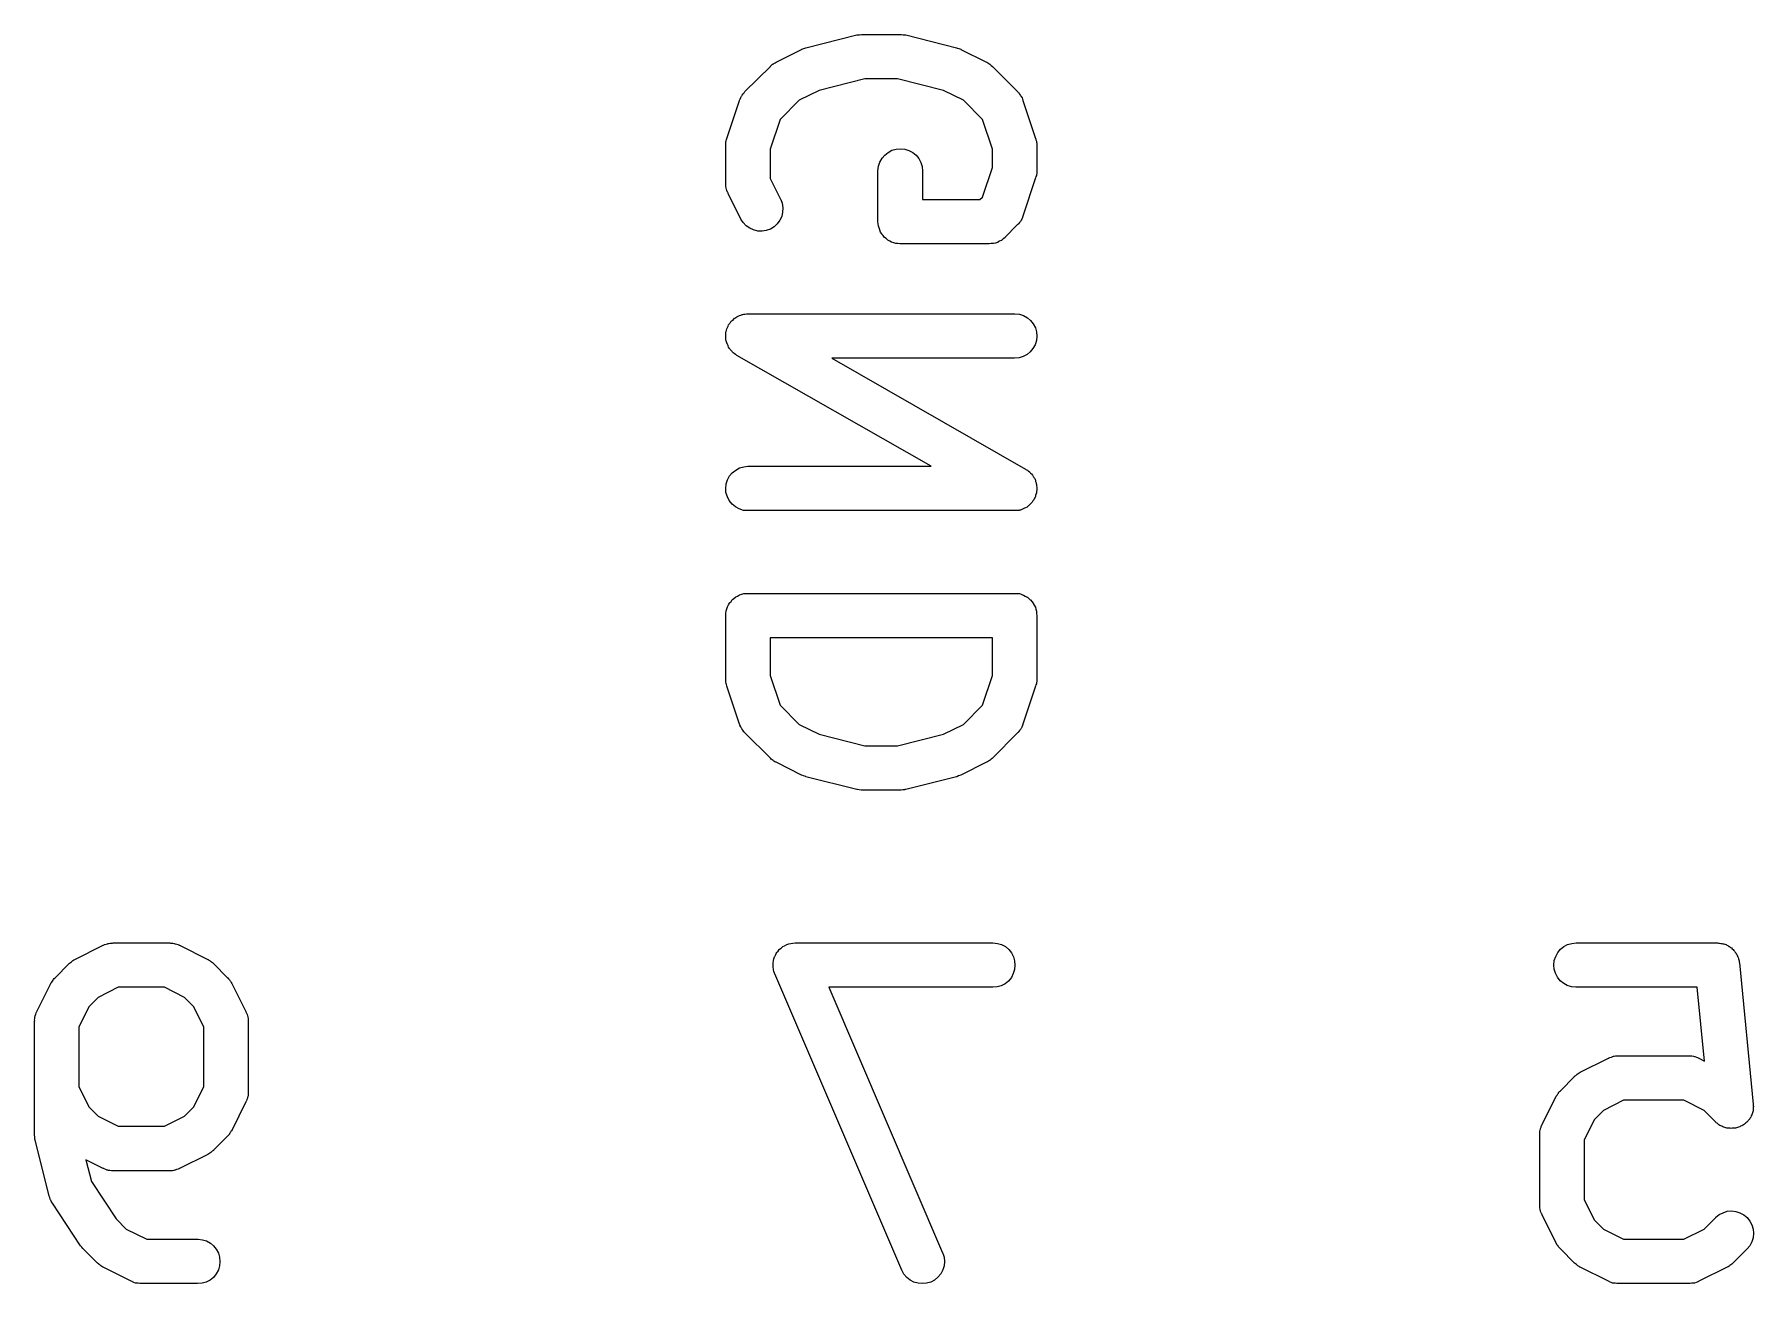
# Model space of a CAD drawing. Extents: x 57 to 139, y -149 to -36.
# Drawn here: x 103.4 to 109.2, y -148.86 to -144.65 of the extents above; entities that cross this region are included whole.
import ezdxf

# ---------------------------------------------------------------- set-up
doc = ezdxf.new("R2010")
doc.units = 0
doc.layers.add('BLACK', color=7, linetype='CONTINUOUS')

msp = doc.modelspace()

# ---------------------------------------------------------------- linework, layer by layer
at = {"layer": 'BLACK', "linetype": 'CONTINUOUS'}
for p, q in [((105.901, -144.742), (105.987, -144.699)), ((105.987, -144.699), (105.988, -144.698)), ((105.988, -144.698), (105.995, -144.696)), ((105.988, -144.698), (105.988, -144.698)), ((105.988, -144.698), (105.988, -144.698)), ((105.995, -144.696), (106.002, -144.693)), ((106.002, -144.693), (106.174, -144.65)), ((106.002, -144.693), (106.002, -144.693)), ((106.002, -144.693), (106.002, -144.693)), ((106.174, -144.65), (106.175, -144.65)), ((106.175, -144.65), (106.176, -144.65)), ((106.176, -144.65), (106.177, -144.649)), ((106.177, -144.649), (106.183, -144.649)), ((106.183, -144.649), (106.189, -144.648)), ((106.189, -144.648), (106.191, -144.648)), ((106.191, -144.648), (106.192, -144.648)), ((106.192, -144.648), (106.32, -144.648)), ((106.32, -144.648), (106.321, -144.648)), ((106.321, -144.648), (106.323, -144.648)), ((106.323, -144.648), (106.324, -144.648)), ((106.324, -144.648), (106.33, -144.649)), ((106.33, -144.649), (106.336, -144.65)), ((106.336, -144.65), (106.337, -144.65)), ((106.337, -144.65), (106.339, -144.65)), ((106.339, -144.65), (106.51, -144.693)), ((106.51, -144.693), (106.511, -144.693)), ((106.511, -144.693), (106.511, -144.693)), ((106.511, -144.693), (106.512, -144.694)), ((106.512, -144.694), (106.518, -144.696)), ((106.518, -144.696), (106.525, -144.698)), ((106.525, -144.698), (106.525, -144.699)), ((106.525, -144.699), (106.525, -144.699)), ((106.525, -144.699), (106.611, -144.742)), ((105.796, -144.841), (105.882, -144.756)), ((105.882, -144.755), (105.886, -144.752)), ((105.882, -144.756), (105.882, -144.755)), ((105.886, -144.752), (105.889, -144.749)), ((105.889, -144.749), (105.891, -144.748)), ((105.891, -144.748), (105.894, -144.746)), ((105.894, -144.746), (105.898, -144.744)), ((105.898, -144.744), (105.901, -144.742)), ((106.611, -144.742), (106.612, -144.742)), ((106.612, -144.742), (106.616, -144.744)), ((106.616, -144.744), (106.619, -144.746)), ((106.619, -144.746), (106.622, -144.748)), ((106.622, -144.748), (106.624, -144.75)), ((106.624, -144.75), (106.627, -144.753)), ((106.627, -144.753), (106.631, -144.756)), ((106.631, -144.756), (106.716, -144.841)), ((106.201, -144.798), (106.047, -144.837)), ((106.311, -144.798), (106.201, -144.798)), ((106.466, -144.837), (106.311, -144.798)), ((105.735, -144.999), (105.778, -144.871)), ((105.778, -144.87), (105.779, -144.868)), ((105.778, -144.871), (105.778, -144.87)), ((105.779, -144.868), (105.78, -144.866)), ((105.78, -144.866), (105.782, -144.861)), ((105.782, -144.861), (105.784, -144.856)), ((105.784, -144.856), (105.786, -144.855)), ((105.786, -144.855), (105.787, -144.853)), ((105.787, -144.853), (105.79, -144.849)), ((105.79, -144.849), (105.793, -144.845)), ((105.793, -144.845), (105.795, -144.843)), ((105.795, -144.843), (105.796, -144.841)), ((105.979, -144.87), (105.915, -144.935)), ((106.047, -144.837), (105.979, -144.87)), ((106.533, -144.87), (106.466, -144.837)), ((106.598, -144.935), (106.533, -144.87)), ((106.716, -144.841), (106.717, -144.842)), ((106.717, -144.842), (106.718, -144.844)), ((106.718, -144.844), (106.72, -144.845)), ((106.72, -144.845), (106.723, -144.85)), ((106.723, -144.85), (106.726, -144.854)), ((106.726, -144.854), (106.727, -144.856)), ((106.727, -144.856), (106.728, -144.857)), ((106.728, -144.857), (106.731, -144.862)), ((106.731, -144.862), (106.733, -144.867)), ((106.733, -144.867), (106.734, -144.869)), ((106.734, -144.869), (106.734, -144.871)), ((106.734, -144.871), (106.777, -144.999)), ((105.915, -144.935), (105.881, -145.035)), ((106.631, -145.035), (106.598, -144.935)), ((105.731, -145.022), (105.732, -145.018)), ((105.731, -145.023), (105.731, -145.022)), ((105.731, -145.152), (105.731, -145.023)), ((105.732, -145.011), (105.733, -145.007)), ((105.732, -145.014), (105.732, -145.011)), ((105.732, -145.018), (105.732, -145.014)), ((105.733, -145.007), (105.734, -145.003)), ((105.734, -145.003), (105.735, -144.999)), ((105.881, -145.035), (105.881, -145.134)), ((106.268, -145.055), (106.279, -145.046)), ((106.279, -145.046), (106.292, -145.039)), ((106.292, -145.039), (106.306, -145.035)), ((106.306, -145.035), (106.321, -145.034)), ((106.321, -145.034), (106.336, -145.035)), ((106.336, -145.035), (106.349, -145.04)), ((106.349, -145.04), (106.362, -145.047)), ((106.362, -145.047), (106.374, -145.056)), ((106.631, -145.097), (106.631, -145.035)), ((106.777, -144.999), (106.778, -145)), ((106.778, -145), (106.778, -145.004)), ((106.778, -145.004), (106.78, -145.008)), ((106.78, -145.008), (106.78, -145.012)), ((106.78, -145.012), (106.781, -145.015)), ((106.781, -145.015), (106.781, -145.019)), ((106.781, -145.019), (106.781, -145.023)), ((106.781, -145.023), (106.781, -145.109)), ((106.245, -145.108), (106.247, -145.093)), ((106.245, -145.109), (106.245, -145.108)), ((106.247, -145.093), (106.251, -145.079)), ((106.251, -145.079), (106.259, -145.066)), ((106.259, -145.066), (106.268, -145.055)), ((106.374, -145.056), (106.383, -145.067)), ((106.383, -145.067), (106.39, -145.08)), ((106.39, -145.08), (106.394, -145.094)), ((106.394, -145.094), (106.395, -145.109)), ((106.598, -145.197), (106.631, -145.097)), ((105.731, -145.154), (105.731, -145.152)), ((105.731, -145.156), (105.731, -145.154)), ((105.732, -145.161), (105.731, -145.156)), ((105.733, -145.166), (105.732, -145.161)), ((105.733, -145.168), (105.733, -145.166)), ((105.881, -145.134), (105.916, -145.204)), ((106.245, -145.28), (106.245, -145.109)), ((106.395, -145.109), (106.395, -145.205)), ((106.777, -145.132), (106.734, -145.261)), ((106.778, -145.128), (106.777, -145.132)), ((106.78, -145.124), (106.778, -145.128)), ((106.781, -145.118), (106.78, -145.121)), ((106.78, -145.121), (106.78, -145.124)), ((106.781, -145.109), (106.781, -145.11)), ((106.781, -145.11), (106.781, -145.114)), ((106.781, -145.114), (106.781, -145.118)), ((105.734, -145.17), (105.733, -145.168)), ((105.735, -145.175), (105.734, -145.17)), ((105.737, -145.18), (105.735, -145.175)), ((105.738, -145.182), (105.737, -145.18)), ((105.739, -145.184), (105.738, -145.182)), ((105.739, -145.185), (105.739, -145.184)), ((105.782, -145.271), (105.739, -145.185)), ((105.916, -145.204), (105.917, -145.205)), ((105.917, -145.205), (105.922, -145.218)), ((105.922, -145.218), (105.924, -145.233)), ((106.395, -145.205), (106.589, -145.205)), ((106.589, -145.205), (106.598, -145.197)), ((105.79, -145.283), (105.782, -145.271)), ((105.914, -145.275), (105.905, -145.287)), ((105.92, -145.262), (105.914, -145.275)), ((105.923, -145.248), (105.92, -145.262)), ((105.924, -145.233), (105.923, -145.248)), ((106.246, -145.287), (106.245, -145.28)), ((106.726, -145.279), (106.722, -145.283)), ((106.727, -145.277), (106.726, -145.279)), ((106.728, -145.275), (106.727, -145.277)), ((106.73, -145.271), (106.728, -145.275)), ((106.733, -145.266), (106.73, -145.271)), ((106.734, -145.262), (106.733, -145.264)), ((106.733, -145.264), (106.733, -145.266)), ((106.734, -145.261), (106.734, -145.262)), ((105.8, -145.294), (105.79, -145.283)), ((105.812, -145.302), (105.8, -145.294)), ((105.825, -145.308), (105.812, -145.302)), ((105.839, -145.312), (105.825, -145.308)), ((105.854, -145.312), (105.839, -145.312)), ((105.868, -145.31), (105.854, -145.312)), ((105.882, -145.305), (105.868, -145.31)), ((105.895, -145.297), (105.882, -145.305)), ((105.905, -145.287), (105.895, -145.297)), ((106.247, -145.294), (106.246, -145.287)), ((106.247, -145.295), (106.247, -145.294)), ((106.247, -145.294), (106.247, -145.294)), ((106.249, -145.301), (106.247, -145.295)), ((106.251, -145.308), (106.249, -145.301)), ((106.251, -145.309), (106.251, -145.308)), ((106.251, -145.308), (106.251, -145.308)), ((106.254, -145.315), (106.251, -145.309)), ((106.258, -145.321), (106.254, -145.315)), ((106.258, -145.322), (106.258, -145.321)), ((106.258, -145.321), (106.258, -145.321)), ((106.262, -145.327), (106.258, -145.322)), ((106.267, -145.333), (106.262, -145.327)), ((106.273, -145.337), (106.267, -145.333)), ((106.267, -145.333), (106.267, -145.333)), ((106.267, -145.333), (106.267, -145.333)), ((106.278, -145.342), (106.273, -145.337)), ((106.667, -145.338), (106.662, -145.343)), ((106.673, -145.334), (106.667, -145.338)), ((106.716, -145.29), (106.673, -145.333)), ((106.673, -145.333), (106.673, -145.333)), ((106.673, -145.333), (106.673, -145.333)), ((106.673, -145.333), (106.673, -145.333)), ((106.673, -145.333), (106.673, -145.334)), ((106.718, -145.289), (106.716, -145.29)), ((106.719, -145.287), (106.718, -145.289)), ((106.722, -145.283), (106.719, -145.287)), ((106.285, -145.346), (106.278, -145.342)), ((106.278, -145.342), (106.278, -145.342)), ((106.278, -145.342), (106.278, -145.342)), ((106.291, -145.349), (106.285, -145.346)), ((106.298, -145.351), (106.291, -145.349)), ((106.291, -145.349), (106.291, -145.349)), ((106.291, -145.349), (106.291, -145.349)), ((106.305, -145.354), (106.298, -145.351)), ((106.312, -145.354), (106.305, -145.354)), ((106.305, -145.354), (106.305, -145.354)), ((106.305, -145.354), (106.305, -145.354)), ((106.319, -145.355), (106.312, -145.354)), ((106.32, -145.355), (106.319, -145.355)), ((106.62, -145.355), (106.32, -145.355)), ((106.32, -145.355), (106.32, -145.355)), ((106.32, -145.355), (106.32, -145.355)), ((106.32, -145.355), (106.32, -145.355)), ((106.627, -145.354), (106.62, -145.355)), ((106.634, -145.354), (106.627, -145.354)), ((106.635, -145.354), (106.634, -145.354)), ((106.642, -145.352), (106.635, -145.354)), ((106.635, -145.354), (106.635, -145.354)), ((106.648, -145.35), (106.642, -145.352)), ((106.649, -145.35), (106.648, -145.35)), ((106.655, -145.346), (106.649, -145.349)), ((106.649, -145.349), (106.649, -145.35)), ((106.661, -145.343), (106.655, -145.346)), ((106.662, -145.343), (106.661, -145.343)), ((106.662, -145.343), (106.662, -145.343)), ((105.739, -145.633), (105.741, -145.628)), ((105.741, -145.628), (105.743, -145.626)), ((105.743, -145.626), (105.744, -145.624)), ((105.744, -145.624), (105.747, -145.62)), ((105.747, -145.62), (105.75, -145.616)), ((105.75, -145.616), (105.752, -145.615)), ((105.752, -145.615), (105.753, -145.613)), ((105.753, -145.613), (105.757, -145.61)), ((105.757, -145.61), (105.761, -145.606)), ((105.761, -145.606), (105.763, -145.605)), ((105.763, -145.605), (105.765, -145.603)), ((105.765, -145.603), (105.769, -145.601)), ((105.769, -145.601), (105.773, -145.599)), ((105.773, -145.599), (105.775, -145.598)), ((105.775, -145.598), (105.778, -145.597)), ((105.778, -145.597), (105.782, -145.595)), ((105.782, -145.595), (105.787, -145.593)), ((105.787, -145.593), (105.789, -145.593)), ((105.789, -145.593), (105.792, -145.592)), ((105.792, -145.592), (105.796, -145.592)), ((105.796, -145.592), (105.801, -145.591)), ((105.801, -145.591), (105.804, -145.591)), ((105.804, -145.591), (105.806, -145.591)), ((105.806, -145.591), (106.706, -145.591)), ((106.706, -145.591), (106.707, -145.591)), ((106.707, -145.591), (106.722, -145.592)), ((106.722, -145.592), (106.736, -145.597)), ((106.736, -145.597), (106.749, -145.604)), ((106.749, -145.604), (106.76, -145.613)), ((106.76, -145.613), (106.769, -145.625)), ((106.769, -145.625), (106.776, -145.638)), ((105.731, -145.665), (105.732, -145.661)), ((105.731, -145.668), (105.731, -145.665)), ((105.731, -145.67), (105.731, -145.668)), ((105.732, -145.675), (105.731, -145.67)), ((105.732, -145.653), (105.733, -145.651)), ((105.732, -145.656), (105.732, -145.653)), ((105.732, -145.661), (105.732, -145.656)), ((105.732, -145.68), (105.732, -145.675)), ((105.733, -145.682), (105.732, -145.68)), ((105.733, -145.651), (105.734, -145.646)), ((105.734, -145.685), (105.733, -145.682)), ((105.734, -145.646), (105.735, -145.642)), ((105.735, -145.689), (105.734, -145.685)), ((105.735, -145.642), (105.736, -145.639)), ((105.736, -145.639), (105.737, -145.637)), ((105.737, -145.637), (105.739, -145.633)), ((106.78, -145.681), (106.775, -145.695)), ((106.776, -145.638), (106.78, -145.652)), ((106.78, -145.652), (106.781, -145.666)), ((106.781, -145.666), (106.78, -145.681)), ((105.737, -145.694), (105.735, -145.689)), ((105.738, -145.696), (105.737, -145.694)), ((105.739, -145.699), (105.738, -145.696)), ((105.741, -145.703), (105.739, -145.699)), ((105.743, -145.707), (105.741, -145.703)), ((105.745, -145.709), (105.743, -145.707)), ((105.746, -145.711), (105.745, -145.709)), ((105.75, -145.715), (105.746, -145.711)), ((105.753, -145.718), (105.75, -145.715)), ((105.754, -145.72), (105.753, -145.718)), ((105.756, -145.722), (105.754, -145.72)), ((105.76, -145.725), (105.756, -145.722)), ((105.764, -145.728), (105.76, -145.725)), ((105.766, -145.729), (105.764, -145.728)), ((105.768, -145.73), (105.766, -145.729)), ((105.769, -145.731), (105.768, -145.73)), ((106.424, -146.105), (105.769, -145.731)), ((106.706, -145.741), (106.089, -145.741)), ((106.089, -145.741), (106.743, -146.115)), ((106.721, -145.739), (106.706, -145.741)), ((106.735, -145.735), (106.721, -145.739)), ((106.748, -145.728), (106.735, -145.735)), ((106.759, -145.719), (106.748, -145.728)), ((106.768, -145.708), (106.759, -145.719)), ((106.775, -145.695), (106.768, -145.708)), ((105.733, -146.165), (105.737, -146.151)), ((105.737, -146.151), (105.744, -146.138)), ((105.744, -146.138), (105.753, -146.127)), ((105.753, -146.127), (105.765, -146.118)), ((105.765, -146.118), (105.778, -146.111)), ((105.778, -146.111), (105.792, -146.107)), ((105.792, -146.107), (105.806, -146.105)), ((105.806, -146.105), (106.424, -146.105)), ((106.743, -146.115), (106.744, -146.116)), ((106.744, -146.116), (106.746, -146.117)), ((106.746, -146.117), (106.749, -146.118)), ((106.749, -146.118), (106.752, -146.121)), ((106.752, -146.121), (106.756, -146.124)), ((106.756, -146.124), (106.758, -146.126)), ((106.758, -146.126), (106.76, -146.128)), ((106.76, -146.128), (106.763, -146.131)), ((106.763, -146.131), (106.766, -146.135)), ((106.766, -146.135), (106.767, -146.137)), ((106.767, -146.137), (106.769, -146.139)), ((106.769, -146.139), (106.771, -146.143)), ((106.771, -146.143), (106.774, -146.147)), ((106.774, -146.147), (106.775, -146.15)), ((106.775, -146.15), (106.776, -146.152)), ((106.776, -146.152), (106.777, -146.157)), ((105.731, -146.18), (105.733, -146.165)), ((105.732, -146.194), (105.731, -146.18)), ((105.737, -146.208), (105.732, -146.194)), ((105.743, -146.221), (105.737, -146.208)), ((106.775, -146.209), (106.773, -146.213)), ((106.776, -146.207), (106.775, -146.209)), ((106.777, -146.204), (106.776, -146.207)), ((106.777, -146.157), (106.779, -146.161)), ((106.778, -146.2), (106.777, -146.204)), ((106.78, -146.195), (106.778, -146.2)), ((106.779, -146.161), (106.779, -146.164)), ((106.779, -146.164), (106.78, -146.166)), ((106.78, -146.166), (106.78, -146.171)), ((106.78, -146.171), (106.781, -146.176)), ((106.781, -146.185), (106.78, -146.19)), ((106.78, -146.19), (106.78, -146.193)), ((106.78, -146.193), (106.78, -146.195)), ((106.781, -146.176), (106.781, -146.178)), ((106.781, -146.178), (106.781, -146.181)), ((106.781, -146.181), (106.781, -146.185)), ((105.753, -146.233), (105.743, -146.221)), ((105.764, -146.242), (105.753, -146.233)), ((105.777, -146.249), (105.764, -146.242)), ((105.791, -146.254), (105.777, -146.249)), ((105.805, -146.255), (105.791, -146.254)), ((105.806, -146.255), (105.805, -146.255)), ((106.706, -146.255), (105.806, -146.255)), ((106.709, -146.255), (106.706, -146.255)), ((106.711, -146.255), (106.709, -146.255)), ((106.716, -146.254), (106.711, -146.255)), ((106.721, -146.254), (106.716, -146.254)), ((106.723, -146.253), (106.721, -146.254)), ((106.726, -146.253), (106.723, -146.253)), ((106.73, -146.251), (106.726, -146.253)), ((106.735, -146.249), (106.73, -146.251)), ((106.737, -146.248), (106.735, -146.249)), ((106.739, -146.247), (106.737, -146.248)), ((106.743, -146.245), (106.739, -146.247)), ((106.748, -146.243), (106.743, -146.245)), ((106.75, -146.241), (106.748, -146.243)), ((106.752, -146.24), (106.75, -146.241)), ((106.755, -146.236), (106.752, -146.24)), ((106.759, -146.233), (106.755, -146.236)), ((106.761, -146.231), (106.759, -146.233)), ((106.762, -146.23), (106.761, -146.231)), ((106.765, -146.226), (106.762, -146.23)), ((106.768, -146.222), (106.765, -146.226)), ((106.77, -146.22), (106.768, -146.222)), ((106.771, -146.218), (106.77, -146.22)), ((106.773, -146.213), (106.771, -146.218)), ((105.749, -146.561), (105.753, -146.555)), ((105.753, -146.555), (105.753, -146.555)), ((105.753, -146.555), (105.754, -146.555)), ((105.754, -146.555), (105.759, -146.551)), ((105.759, -146.551), (105.765, -146.546)), ((105.765, -146.546), (105.771, -146.543)), ((105.765, -146.546), (105.765, -146.546)), ((105.765, -146.546), (105.765, -146.546)), ((105.771, -146.543), (105.778, -146.539)), ((105.778, -146.539), (105.785, -146.537)), ((105.778, -146.539), (105.778, -146.539)), ((105.778, -146.539), (105.778, -146.539)), ((105.785, -146.537), (105.792, -146.535)), ((105.792, -146.535), (105.799, -146.534)), ((105.792, -146.535), (105.792, -146.535)), ((105.792, -146.535), (105.792, -146.535)), ((105.799, -146.534), (105.806, -146.534)), ((105.806, -146.534), (106.706, -146.534)), ((106.706, -146.534), (106.707, -146.534)), ((106.707, -146.534), (106.707, -146.534)), ((106.707, -146.534), (106.707, -146.534)), ((106.707, -146.534), (106.707, -146.534)), ((106.707, -146.534), (106.714, -146.535)), ((106.714, -146.535), (106.721, -146.535)), ((106.721, -146.535), (106.721, -146.535)), ((106.721, -146.535), (106.722, -146.535)), ((106.722, -146.535), (106.728, -146.537)), ((106.728, -146.537), (106.735, -146.54)), ((106.735, -146.54), (106.735, -146.54)), ((106.735, -146.54), (106.736, -146.54)), ((106.736, -146.54), (106.742, -146.543)), ((106.742, -146.543), (106.748, -146.547)), ((106.748, -146.547), (106.748, -146.547)), ((106.748, -146.547), (106.749, -146.547)), ((106.749, -146.547), (106.754, -146.551)), ((106.754, -146.551), (106.759, -146.556)), ((106.759, -146.556), (106.76, -146.556)), ((106.76, -146.556), (106.76, -146.556)), ((106.76, -146.556), (106.764, -146.562)), ((105.731, -146.608), (105.732, -146.601)), ((105.731, -146.609), (105.731, -146.608)), ((105.731, -146.608), (105.731, -146.608)), ((105.731, -146.608), (105.731, -146.608)), ((105.731, -146.608), (105.731, -146.608)), ((105.731, -146.823), (105.731, -146.609)), ((105.732, -146.601), (105.733, -146.594)), ((105.733, -146.593), (105.735, -146.586)), ((105.733, -146.594), (105.733, -146.593)), ((105.733, -146.593), (105.733, -146.593)), ((105.735, -146.586), (105.737, -146.58)), ((105.737, -146.579), (105.741, -146.573)), ((105.737, -146.58), (105.737, -146.579)), ((105.737, -146.579), (105.737, -146.579)), ((105.741, -146.573), (105.744, -146.567)), ((105.744, -146.566), (105.749, -146.561)), ((105.744, -146.567), (105.744, -146.566)), ((105.744, -146.567), (105.744, -146.567)), ((106.764, -146.562), (106.769, -146.567)), ((106.769, -146.567), (106.769, -146.567)), ((106.769, -146.567), (106.769, -146.568)), ((106.769, -146.568), (106.772, -146.574)), ((106.772, -146.574), (106.775, -146.58)), ((106.775, -146.58), (106.776, -146.58)), ((106.776, -146.58), (106.776, -146.581)), ((106.776, -146.581), (106.778, -146.587)), ((106.778, -146.587), (106.78, -146.594)), ((106.78, -146.594), (106.78, -146.594)), ((106.78, -146.594), (106.78, -146.595)), ((106.78, -146.595), (106.78, -146.602)), ((106.78, -146.602), (106.781, -146.609)), ((106.781, -146.609), (106.781, -146.823)), ((105.881, -146.684), (105.881, -146.811)), ((106.631, -146.684), (105.881, -146.684)), ((106.631, -146.811), (106.631, -146.684)), ((105.732, -146.827), (105.731, -146.823)), ((105.732, -146.831), (105.732, -146.827)), ((105.732, -146.834), (105.732, -146.831)), ((105.733, -146.838), (105.732, -146.834)), ((105.734, -146.842), (105.733, -146.838)), ((105.735, -146.846), (105.734, -146.842)), ((105.735, -146.847), (105.735, -146.846)), ((105.778, -146.975), (105.735, -146.847)), ((105.881, -146.811), (105.915, -146.911)), ((106.598, -146.911), (106.631, -146.811)), ((106.777, -146.847), (106.734, -146.975)), ((106.778, -146.843), (106.777, -146.847)), ((106.78, -146.839), (106.778, -146.843)), ((106.781, -146.832), (106.78, -146.835)), ((106.78, -146.835), (106.78, -146.839)), ((106.781, -146.823), (106.781, -146.824)), ((106.781, -146.824), (106.781, -146.828)), ((106.781, -146.828), (106.781, -146.832)), ((105.915, -146.911), (105.979, -146.976)), ((106.533, -146.976), (106.598, -146.911)), ((105.779, -146.977), (105.778, -146.975)), ((105.779, -146.979), (105.779, -146.977)), ((105.782, -146.984), (105.779, -146.979)), ((105.784, -146.989), (105.782, -146.984)), ((105.785, -146.99), (105.784, -146.989)), ((105.786, -146.992), (105.785, -146.99)), ((105.789, -146.996), (105.786, -146.992)), ((105.792, -147.001), (105.789, -146.996)), ((105.794, -147.002), (105.792, -147.001)), ((105.795, -147.004), (105.794, -147.002)), ((105.796, -147.005), (105.795, -147.004)), ((105.882, -147.09), (105.796, -147.005)), ((105.979, -146.976), (106.047, -147.009)), ((106.047, -147.009), (106.201, -147.048)), ((106.311, -147.048), (106.466, -147.009)), ((106.466, -147.009), (106.533, -146.976)), ((106.716, -147.005), (106.631, -147.09)), ((106.718, -147.003), (106.716, -147.005)), ((106.719, -147.001), (106.718, -147.003)), ((106.722, -146.997), (106.719, -147.001)), ((106.726, -146.993), (106.722, -146.997)), ((106.727, -146.991), (106.726, -146.993)), ((106.728, -146.99), (106.727, -146.991)), ((106.73, -146.985), (106.728, -146.99)), ((106.733, -146.98), (106.73, -146.985)), ((106.734, -146.976), (106.733, -146.978)), ((106.733, -146.978), (106.733, -146.98)), ((106.734, -146.975), (106.734, -146.976)), ((106.201, -147.048), (106.311, -147.048)), ((105.885, -147.093), (105.882, -147.09)), ((105.888, -147.096), (105.885, -147.093)), ((105.891, -147.098), (105.888, -147.096)), ((105.893, -147.1), (105.891, -147.098)), ((105.897, -147.102), (105.893, -147.1)), ((105.9, -147.104), (105.897, -147.102)), ((105.901, -147.104), (105.9, -147.104)), ((105.987, -147.147), (105.901, -147.104)), ((106.611, -147.104), (106.525, -147.147)), ((106.615, -147.102), (106.611, -147.104)), ((106.618, -147.1), (106.615, -147.102)), ((106.621, -147.098), (106.618, -147.1)), ((106.624, -147.097), (106.621, -147.098)), ((106.627, -147.094), (106.624, -147.097)), ((106.63, -147.091), (106.627, -147.094)), ((106.631, -147.09), (106.63, -147.091)), ((105.988, -147.148), (105.987, -147.147)), ((105.987, -147.147), (105.987, -147.147)), ((105.994, -147.15), (105.988, -147.148)), ((106.001, -147.152), (105.994, -147.15)), ((106.001, -147.153), (106.001, -147.152)), ((106.002, -147.153), (106.001, -147.153)), ((106.001, -147.153), (106.001, -147.153)), ((106.174, -147.196), (106.002, -147.153)), ((106.175, -147.196), (106.174, -147.196)), ((106.176, -147.196), (106.175, -147.196)), ((106.182, -147.197), (106.176, -147.196)), ((106.336, -147.196), (106.335, -147.197)), ((106.338, -147.196), (106.336, -147.196)), ((106.339, -147.196), (106.338, -147.196)), ((106.51, -147.153), (106.339, -147.196)), ((106.511, -147.153), (106.51, -147.153)), ((106.51, -147.153), (106.51, -147.153)), ((106.517, -147.15), (106.511, -147.153)), ((106.524, -147.148), (106.517, -147.15)), ((106.525, -147.147), (106.524, -147.148)), ((106.524, -147.148), (106.524, -147.148)), ((106.524, -147.148), (106.524, -147.148)), ((106.188, -147.198), (106.182, -147.197)), ((106.189, -147.198), (106.188, -147.198)), ((106.191, -147.198), (106.189, -147.198)), ((106.192, -147.198), (106.191, -147.198)), ((106.32, -147.198), (106.192, -147.198)), ((106.322, -147.198), (106.32, -147.198)), ((106.323, -147.198), (106.322, -147.198)), ((106.329, -147.197), (106.323, -147.198)), ((106.335, -147.197), (106.329, -147.197)), ((103.635, -147.719), (103.64, -147.718)), ((103.64, -147.718), (103.645, -147.716)), ((103.645, -147.716), (103.647, -147.715)), ((103.647, -147.715), (103.649, -147.715)), ((103.649, -147.715), (103.654, -147.714)), ((103.654, -147.714), (103.659, -147.714)), ((103.659, -147.714), (103.662, -147.714)), ((103.662, -147.714), (103.664, -147.713)), ((103.664, -147.713), (103.854, -147.713)), ((103.854, -147.713), (103.855, -147.713)), ((103.855, -147.713), (103.857, -147.714)), ((103.857, -147.714), (103.86, -147.714)), ((103.86, -147.714), (103.865, -147.714)), ((103.865, -147.714), (103.87, -147.715)), ((103.87, -147.715), (103.872, -147.716)), ((103.872, -147.716), (103.874, -147.716)), ((103.874, -147.716), (103.879, -147.718)), ((103.879, -147.718), (103.884, -147.719)), ((105.937, -147.719), (105.944, -147.717)), ((105.944, -147.717), (105.951, -147.715)), ((105.951, -147.715), (105.958, -147.714)), ((105.951, -147.715), (105.951, -147.715)), ((105.951, -147.715), (105.951, -147.715)), ((105.958, -147.714), (105.965, -147.713)), ((105.965, -147.713), (105.965, -147.713)), ((105.965, -147.713), (105.966, -147.713)), ((105.966, -147.713), (106.632, -147.713)), ((106.632, -147.713), (106.633, -147.713)), ((106.633, -147.713), (106.648, -147.715)), ((106.648, -147.715), (106.662, -147.719)), ((108.572, -147.719), (108.586, -147.715)), ((108.586, -147.715), (108.601, -147.713)), ((108.601, -147.713), (109.077, -147.713)), ((109.077, -147.713), (109.078, -147.713)), ((109.078, -147.713), (109.081, -147.714)), ((109.081, -147.714), (109.085, -147.714)), ((109.085, -147.714), (109.089, -147.715)), ((109.089, -147.715), (109.093, -147.715)), ((109.093, -147.715), (109.096, -147.716)), ((109.096, -147.716), (109.099, -147.717)), ((109.099, -147.717), (109.103, -147.718)), ((109.103, -147.718), (109.107, -147.719)), ((103.523, -147.777), (103.525, -147.775)), ((103.525, -147.775), (103.528, -147.773)), ((103.528, -147.773), (103.531, -147.771)), ((103.531, -147.771), (103.535, -147.769)), ((103.535, -147.769), (103.63, -147.721)), ((103.63, -147.721), (103.631, -147.721)), ((103.631, -147.721), (103.633, -147.72)), ((103.633, -147.72), (103.635, -147.719)), ((103.884, -147.719), (103.886, -147.721)), ((103.886, -147.721), (103.888, -147.721)), ((103.888, -147.721), (103.983, -147.769)), ((103.983, -147.769), (103.984, -147.769)), ((103.984, -147.769), (103.987, -147.772)), ((103.987, -147.772), (103.991, -147.774)), ((103.991, -147.774), (103.994, -147.776)), ((103.994, -147.776), (103.996, -147.777)), ((105.891, -147.781), (105.892, -147.774)), ((105.892, -147.773), (105.894, -147.767)), ((105.892, -147.774), (105.892, -147.773)), ((105.892, -147.774), (105.892, -147.774)), ((105.894, -147.767), (105.896, -147.76)), ((105.896, -147.76), (105.897, -147.759)), ((105.896, -147.76), (105.896, -147.76)), ((105.897, -147.759), (105.9, -147.753)), ((105.9, -147.753), (105.903, -147.747)), ((105.903, -147.746), (105.908, -147.741)), ((105.903, -147.747), (105.903, -147.746)), ((105.903, -147.747), (105.903, -147.747)), ((105.908, -147.741), (105.912, -147.736)), ((105.912, -147.736), (105.913, -147.735)), ((105.913, -147.735), (105.918, -147.731)), ((105.913, -147.735), (105.913, -147.735)), ((105.918, -147.731), (105.924, -147.726)), ((105.924, -147.726), (105.93, -147.723)), ((105.924, -147.726), (105.924, -147.726)), ((105.924, -147.726), (105.924, -147.726)), ((105.93, -147.723), (105.937, -147.719)), ((105.937, -147.719), (105.937, -147.719)), ((105.937, -147.719), (105.937, -147.719)), ((106.662, -147.719), (106.675, -147.726)), ((106.675, -147.726), (106.686, -147.736)), ((106.686, -147.736), (106.695, -147.747)), ((106.695, -147.747), (106.702, -147.76)), ((106.702, -147.76), (106.706, -147.774)), ((106.706, -147.774), (106.707, -147.789)), ((108.526, -147.788), (108.527, -147.773)), ((108.527, -147.773), (108.532, -147.759)), ((108.532, -147.759), (108.539, -147.746)), ((108.539, -147.746), (108.548, -147.735)), ((108.548, -147.735), (108.559, -147.726)), ((108.559, -147.726), (108.572, -147.719)), ((109.107, -147.719), (109.11, -147.721)), ((109.11, -147.721), (109.113, -147.722)), ((109.113, -147.722), (109.116, -147.725)), ((109.116, -147.725), (109.119, -147.726)), ((109.119, -147.726), (109.122, -147.729)), ((109.122, -147.729), (109.125, -147.73)), ((109.125, -147.73), (109.128, -147.733)), ((109.128, -147.733), (109.131, -147.736)), ((109.131, -147.736), (109.133, -147.739)), ((109.133, -147.739), (109.135, -147.741)), ((109.135, -147.741), (109.137, -147.744)), ((109.137, -147.744), (109.14, -147.747)), ((109.14, -147.747), (109.141, -147.75)), ((109.141, -147.75), (109.143, -147.753)), ((109.143, -147.753), (109.145, -147.757)), ((109.145, -147.757), (109.147, -147.76)), ((109.147, -147.76), (109.148, -147.763)), ((109.148, -147.763), (109.149, -147.767)), ((109.149, -147.767), (109.15, -147.77)), ((109.15, -147.77), (109.151, -147.774)), ((109.151, -147.774), (109.151, -147.778)), ((103.462, -147.837), (103.465, -147.834)), ((103.465, -147.834), (103.468, -147.831)), ((103.468, -147.831), (103.515, -147.783)), ((103.515, -147.783), (103.516, -147.782)), ((103.516, -147.782), (103.52, -147.78)), ((103.52, -147.78), (103.523, -147.777)), ((103.996, -147.777), (103.999, -147.78)), ((103.999, -147.78), (104.003, -147.783)), ((104.003, -147.783), (104.05, -147.831)), ((104.05, -147.831), (104.051, -147.831)), ((104.051, -147.831), (104.053, -147.835)), ((105.891, -147.788), (105.891, -147.781)), ((105.891, -147.795), (105.891, -147.788)), ((105.891, -147.788), (105.891, -147.788)), ((105.891, -147.788), (105.891, -147.788)), ((105.892, -147.802), (105.891, -147.795)), ((105.892, -147.803), (105.892, -147.802)), ((105.894, -147.81), (105.892, -147.803)), ((105.892, -147.803), (105.892, -147.803)), ((105.896, -147.816), (105.894, -147.81)), ((105.896, -147.817), (105.896, -147.816)), ((105.897, -147.818), (105.896, -147.817)), ((105.896, -147.817), (105.896, -147.817)), ((106.325, -148.818), (105.897, -147.818)), ((106.695, -147.83), (106.685, -147.842)), ((106.701, -147.817), (106.695, -147.83)), ((106.706, -147.803), (106.701, -147.817)), ((106.707, -147.789), (106.706, -147.803)), ((108.527, -147.802), (108.526, -147.788)), ((108.531, -147.816), (108.527, -147.802)), ((108.538, -147.829), (108.531, -147.816)), ((108.547, -147.841), (108.538, -147.829)), ((109.151, -147.778), (109.152, -147.781)), ((109.152, -147.781), (109.199, -148.257)), ((103.406, -147.945), (103.454, -147.85)), ((103.454, -147.849), (103.457, -147.846)), ((103.454, -147.85), (103.454, -147.849)), ((103.457, -147.846), (103.459, -147.842)), ((103.459, -147.842), (103.461, -147.839)), ((103.461, -147.839), (103.462, -147.837)), ((103.681, -147.863), (103.613, -147.898)), ((103.837, -147.863), (103.681, -147.863)), ((103.905, -147.898), (103.837, -147.863)), ((104.053, -147.835), (104.056, -147.838)), ((104.056, -147.838), (104.058, -147.84)), ((104.058, -147.84), (104.06, -147.843)), ((104.06, -147.843), (104.062, -147.847)), ((104.062, -147.847), (104.064, -147.85)), ((104.064, -147.85), (104.112, -147.945)), ((106.632, -147.863), (106.079, -147.863)), ((106.079, -147.863), (106.463, -148.759)), ((106.647, -147.862), (106.632, -147.863)), ((106.661, -147.858), (106.647, -147.862)), ((106.674, -147.851), (106.661, -147.858)), ((106.685, -147.842), (106.674, -147.851)), ((108.559, -147.85), (108.547, -147.841)), ((108.571, -147.857), (108.559, -147.85)), ((108.585, -147.862), (108.571, -147.857)), ((108.6, -147.863), (108.585, -147.862)), ((108.601, -147.863), (108.6, -147.863)), ((109.009, -147.863), (108.601, -147.863)), ((109.034, -148.112), (109.009, -147.863)), ((103.403, -147.954), (103.404, -147.949)), ((103.404, -147.949), (103.405, -147.947)), ((103.405, -147.947), (103.406, -147.945)), ((103.583, -147.928), (103.548, -147.997)), ((103.613, -147.898), (103.583, -147.928)), ((103.935, -147.928), (103.905, -147.898)), ((103.97, -147.997), (103.935, -147.928)), ((104.112, -147.945), (104.112, -147.946)), ((104.112, -147.946), (104.113, -147.948)), ((104.113, -147.948), (104.114, -147.95)), ((104.114, -147.95), (104.116, -147.955)), ((103.398, -147.973), (103.399, -147.968)), ((103.399, -147.976), (103.398, -147.973)), ((103.398, -147.978), (103.399, -147.976)), ((103.398, -147.979), (103.398, -147.978)), ((103.398, -148.36), (103.398, -147.979)), ((103.399, -147.968), (103.4, -147.963)), ((103.4, -147.963), (103.401, -147.961)), ((103.401, -147.959), (103.403, -147.954)), ((103.401, -147.961), (103.401, -147.959)), ((103.548, -147.997), (103.548, -148.199)), ((103.97, -148.199), (103.97, -147.997)), ((104.116, -147.955), (104.117, -147.96)), ((104.117, -147.96), (104.118, -147.962)), ((104.118, -147.962), (104.118, -147.964)), ((104.118, -147.964), (104.119, -147.969)), ((104.119, -147.969), (104.12, -147.974)), ((104.12, -147.974), (104.119, -147.977)), ((104.119, -147.977), (104.12, -147.979)), ((104.12, -147.979), (104.12, -148.217)), ((108.615, -148.15), (108.71, -148.102)), ((108.71, -148.102), (108.711, -148.102)), ((108.711, -148.102), (108.713, -148.101)), ((108.713, -148.101), (108.715, -148.1)), ((108.715, -148.1), (108.72, -148.099)), ((108.72, -148.099), (108.725, -148.097)), ((108.725, -148.097), (108.727, -148.096)), ((108.727, -148.096), (108.729, -148.096)), ((108.729, -148.096), (108.734, -148.095)), ((108.734, -148.095), (108.739, -148.094)), ((108.739, -148.094), (108.742, -148.095)), ((108.742, -148.095), (108.744, -148.094)), ((108.744, -148.094), (108.982, -148.094)), ((108.982, -148.094), (108.983, -148.094)), ((108.983, -148.094), (108.985, -148.095)), ((108.985, -148.095), (108.987, -148.095)), ((108.987, -148.095), (108.992, -148.095)), ((108.992, -148.095), (108.997, -148.096)), ((108.997, -148.096), (109, -148.097)), ((109, -148.097), (109.002, -148.097)), ((109.002, -148.097), (109.007, -148.099)), ((109.007, -148.099), (109.011, -148.1)), ((109.011, -148.1), (109.013, -148.101)), ((109.013, -148.101), (109.015, -148.102)), ((109.015, -148.102), (109.034, -148.112)), ((108.548, -148.212), (108.595, -148.164)), ((108.595, -148.164), (108.596, -148.163)), ((108.596, -148.163), (108.6, -148.161)), ((108.6, -148.161), (108.603, -148.158)), ((108.603, -148.158), (108.605, -148.156)), ((108.605, -148.156), (108.608, -148.154)), ((108.608, -148.154), (108.611, -148.152)), ((108.611, -148.152), (108.615, -148.15)), ((103.548, -148.199), (103.583, -148.268)), ((103.935, -148.268), (103.97, -148.199)), ((104.117, -148.237), (104.115, -148.242)), ((104.118, -148.233), (104.117, -148.235)), ((104.117, -148.235), (104.117, -148.237)), ((104.119, -148.227), (104.118, -148.233)), ((104.12, -148.218), (104.119, -148.22)), ((104.119, -148.22), (104.12, -148.222)), ((104.12, -148.222), (104.119, -148.227)), ((104.12, -148.217), (104.12, -148.218)), ((108.486, -148.326), (108.534, -148.231)), ((108.534, -148.23), (108.537, -148.227)), ((108.534, -148.231), (108.534, -148.23)), ((108.537, -148.227), (108.539, -148.223)), ((108.539, -148.223), (108.541, -148.22)), ((108.541, -148.22), (108.542, -148.218)), ((108.542, -148.218), (108.545, -148.215)), ((108.545, -148.215), (108.548, -148.212)), ((103.583, -148.268), (103.613, -148.298)), ((103.613, -148.298), (103.681, -148.332)), ((103.837, -148.332), (103.905, -148.298)), ((103.905, -148.298), (103.935, -148.268)), ((104.112, -148.25), (104.064, -148.346)), ((104.113, -148.248), (104.112, -148.25)), ((104.114, -148.246), (104.113, -148.248)), ((104.115, -148.242), (104.114, -148.246)), ((108.693, -148.279), (108.663, -148.309)), ((108.761, -148.244), (108.693, -148.279)), ((108.964, -148.244), (108.761, -148.244)), ((109.033, -148.279), (108.964, -148.244)), ((109.072, -148.318), (109.033, -148.279)), ((109.192, -148.297), (109.191, -148.301)), ((109.194, -148.294), (109.192, -148.297)), ((109.195, -148.29), (109.194, -148.294)), ((109.196, -148.287), (109.195, -148.29)), ((109.197, -148.283), (109.196, -148.287)), ((109.198, -148.28), (109.197, -148.283)), ((109.199, -148.276), (109.198, -148.28)), ((109.199, -148.257), (109.199, -148.258)), ((109.199, -148.258), (109.199, -148.262)), ((109.199, -148.262), (109.2, -148.265)), ((109.2, -148.265), (109.199, -148.269)), ((109.199, -148.269), (109.199, -148.273)), ((109.199, -148.273), (109.199, -148.276)), ((103.681, -148.332), (103.837, -148.332)), ((104.057, -148.356), (104.056, -148.359)), ((104.059, -148.354), (104.057, -148.356)), ((104.061, -148.35), (104.059, -148.354)), ((104.064, -148.347), (104.061, -148.35)), ((104.064, -148.346), (104.064, -148.347)), ((108.478, -148.354), (108.479, -148.349)), ((108.479, -148.357), (108.478, -148.354)), ((108.478, -148.359), (108.479, -148.357)), ((108.479, -148.349), (108.48, -148.344)), ((108.48, -148.344), (108.481, -148.342)), ((108.481, -148.34), (108.483, -148.335)), ((108.481, -148.342), (108.481, -148.34)), ((108.483, -148.335), (108.484, -148.33)), ((108.484, -148.33), (108.485, -148.328)), ((108.485, -148.328), (108.486, -148.326)), ((108.663, -148.309), (108.628, -148.378)), ((109.074, -148.32), (109.072, -148.318)), ((109.077, -148.322), (109.074, -148.32)), ((109.08, -148.325), (109.077, -148.322)), ((109.083, -148.327), (109.08, -148.325)), ((109.086, -148.329), (109.083, -148.327)), ((109.089, -148.331), (109.086, -148.329)), ((109.093, -148.332), (109.089, -148.331)), ((109.096, -148.334), (109.093, -148.332)), ((109.099, -148.335), (109.096, -148.334)), ((109.103, -148.336), (109.099, -148.335)), ((109.106, -148.337), (109.103, -148.336)), ((109.11, -148.338), (109.106, -148.337)), ((109.113, -148.338), (109.11, -148.338)), ((109.117, -148.339), (109.113, -148.338)), ((109.121, -148.339), (109.117, -148.339)), ((109.124, -148.34), (109.121, -148.339)), ((109.128, -148.339), (109.124, -148.34)), ((109.132, -148.339), (109.128, -148.339)), ((109.135, -148.339), (109.132, -148.339)), ((109.139, -148.338), (109.135, -148.339)), ((109.142, -148.337), (109.139, -148.338)), ((109.146, -148.336), (109.142, -148.337)), ((109.149, -148.335), (109.146, -148.336)), ((109.153, -148.334), (109.149, -148.335)), ((109.156, -148.332), (109.153, -148.334)), ((109.16, -148.331), (109.156, -148.332)), ((109.163, -148.329), (109.16, -148.331)), ((109.166, -148.327), (109.163, -148.329)), ((109.169, -148.325), (109.166, -148.327)), ((109.172, -148.323), (109.169, -148.325)), ((109.174, -148.32), (109.172, -148.323)), ((109.177, -148.318), (109.174, -148.32)), ((109.18, -148.315), (109.177, -148.318)), ((109.182, -148.313), (109.18, -148.315)), ((109.184, -148.31), (109.182, -148.313)), ((109.187, -148.307), (109.184, -148.31)), ((109.188, -148.304), (109.187, -148.307)), ((109.191, -148.301), (109.188, -148.304)), ((103.398, -148.361), (103.398, -148.36)), ((103.398, -148.362), (103.398, -148.361)), ((103.399, -148.368), (103.398, -148.362)), ((103.4, -148.374), (103.399, -148.368)), ((103.4, -148.376), (103.4, -148.374)), ((103.4, -148.377), (103.4, -148.376)), ((103.401, -148.378), (103.4, -148.377)), ((103.448, -148.568), (103.401, -148.378)), ((104.002, -148.414), (103.998, -148.416)), ((104.003, -148.413), (104.002, -148.414)), ((104.05, -148.365), (104.003, -148.413)), ((104.053, -148.362), (104.05, -148.365)), ((104.056, -148.359), (104.053, -148.362)), ((108.478, -148.36), (108.478, -148.359)), ((108.478, -148.598), (108.478, -148.36)), ((108.628, -148.378), (108.628, -148.58)), ((103.63, -148.475), (103.572, -148.445)), ((103.572, -148.445), (103.591, -148.519)), ((103.983, -148.427), (103.888, -148.475)), ((103.987, -148.425), (103.983, -148.427)), ((103.99, -148.423), (103.987, -148.425)), ((103.993, -148.421), (103.99, -148.423)), ((103.995, -148.419), (103.993, -148.421)), ((103.998, -148.416), (103.995, -148.419)), ((103.591, -148.519), (103.674, -148.645)), ((103.632, -148.475), (103.63, -148.475)), ((103.634, -148.476), (103.632, -148.475)), ((103.639, -148.478), (103.634, -148.476)), ((103.644, -148.48), (103.639, -148.478)), ((103.646, -148.48), (103.644, -148.48)), ((103.648, -148.481), (103.646, -148.48)), ((103.653, -148.481), (103.648, -148.481)), ((103.658, -148.482), (103.653, -148.481)), ((103.661, -148.482), (103.658, -148.482)), ((103.663, -148.482), (103.661, -148.482)), ((103.664, -148.482), (103.663, -148.482)), ((103.854, -148.482), (103.664, -148.482)), ((103.856, -148.482), (103.854, -148.482)), ((103.859, -148.482), (103.856, -148.482)), ((103.864, -148.482), (103.859, -148.482)), ((103.869, -148.481), (103.864, -148.482)), ((103.871, -148.48), (103.869, -148.481)), ((103.873, -148.48), (103.871, -148.48)), ((103.878, -148.478), (103.873, -148.48)), ((103.883, -148.477), (103.878, -148.478)), ((103.885, -148.476), (103.883, -148.477)), ((103.887, -148.475), (103.885, -148.476)), ((103.888, -148.475), (103.887, -148.475)), ((103.45, -148.573), (103.448, -148.568)), ((103.451, -148.578), (103.45, -148.573)), ((103.452, -148.58), (103.451, -148.578)), ((103.453, -148.582), (103.452, -148.58)), ((103.456, -148.587), (103.453, -148.582)), ((103.458, -148.591), (103.456, -148.587)), ((108.628, -148.58), (108.663, -148.649)), ((103.459, -148.592), (103.458, -148.591)), ((103.554, -148.735), (103.459, -148.592)), ((103.674, -148.645), (103.708, -148.679)), ((108.478, -148.6), (108.478, -148.598)), ((108.478, -148.602), (108.478, -148.6)), ((108.479, -148.607), (108.478, -148.602)), ((108.48, -148.612), (108.479, -148.607)), ((108.48, -148.615), (108.48, -148.612)), ((108.481, -148.617), (108.48, -148.615)), ((108.482, -148.622), (108.481, -148.617)), ((108.484, -148.626), (108.482, -148.622)), ((108.485, -148.628), (108.484, -148.626)), ((108.486, -148.631), (108.485, -148.628)), ((108.534, -148.727), (108.486, -148.631)), ((108.486, -148.631), (108.486, -148.631)), ((109.033, -148.679), (109.072, -148.64)), ((109.072, -148.639), (109.084, -148.63)), ((109.072, -148.64), (109.072, -148.639)), ((109.084, -148.63), (109.097, -148.624)), ((109.097, -148.624), (109.111, -148.619)), ((109.111, -148.619), (109.125, -148.618)), ((109.125, -148.618), (109.14, -148.62)), ((109.14, -148.62), (109.154, -148.624)), ((109.154, -148.624), (109.167, -148.631)), ((109.167, -148.631), (109.178, -148.64)), ((109.178, -148.64), (109.187, -148.652)), ((103.708, -148.679), (103.777, -148.713)), ((108.663, -148.649), (108.693, -148.679)), ((108.693, -148.679), (108.761, -148.713)), ((108.964, -148.713), (109.033, -148.679)), ((109.187, -148.652), (109.194, -148.665)), ((109.194, -148.665), (109.198, -148.679)), ((109.198, -148.679), (109.2, -148.693)), ((109.2, -148.693), (109.198, -148.708)), ((103.558, -148.74), (103.554, -148.735)), ((103.562, -148.745), (103.558, -148.74)), ((103.563, -148.746), (103.562, -148.745)), ((103.611, -148.794), (103.563, -148.746)), ((103.563, -148.746), (103.563, -148.746)), ((103.563, -148.746), (103.563, -148.746)), ((103.563, -148.746), (103.563, -148.746)), ((103.777, -148.713), (103.949, -148.713)), ((103.949, -148.713), (103.951, -148.713)), ((103.951, -148.713), (103.965, -148.715)), ((103.965, -148.715), (103.979, -148.719)), ((103.979, -148.719), (103.992, -148.726)), ((103.992, -148.726), (104.003, -148.736)), ((104.003, -148.736), (104.012, -148.747)), ((104.012, -148.747), (104.019, -148.76)), ((104.019, -148.76), (104.023, -148.774)), ((106.463, -148.759), (106.464, -148.76)), ((106.464, -148.76), (106.468, -148.774)), ((108.536, -148.73), (108.534, -148.727)), ((108.538, -148.734), (108.536, -148.73)), ((108.54, -148.736), (108.538, -148.734)), ((108.542, -148.739), (108.54, -148.736)), ((108.545, -148.742), (108.542, -148.739)), ((108.547, -148.745), (108.545, -148.742)), ((108.548, -148.746), (108.547, -148.745)), ((108.595, -148.794), (108.548, -148.746)), ((108.761, -148.713), (108.964, -148.713)), ((109.178, -148.746), (109.13, -148.794)), ((109.187, -148.735), (109.178, -148.746)), ((109.194, -148.722), (109.187, -148.735)), ((109.198, -148.708), (109.194, -148.722)), ((103.614, -148.796), (103.611, -148.794)), ((103.617, -148.799), (103.614, -148.796)), ((103.62, -148.801), (103.617, -148.799)), ((103.622, -148.803), (103.62, -148.801)), ((103.626, -148.805), (103.622, -148.803)), ((103.629, -148.807), (103.626, -148.805)), ((103.63, -148.808), (103.629, -148.807)), ((103.725, -148.855), (103.63, -148.808)), ((104.019, -148.817), (104.012, -148.83)), ((104.023, -148.803), (104.019, -148.817)), ((104.023, -148.774), (104.024, -148.789)), ((104.024, -148.789), (104.023, -148.803)), ((106.332, -148.831), (106.325, -148.818)), ((106.464, -148.817), (106.457, -148.83)), ((106.468, -148.803), (106.464, -148.817)), ((106.468, -148.774), (106.469, -148.788)), ((106.469, -148.788), (106.468, -148.803)), ((108.599, -148.796), (108.595, -148.794)), ((108.602, -148.799), (108.599, -148.796)), ((108.604, -148.801), (108.602, -148.799)), ((108.607, -148.803), (108.604, -148.801)), ((108.611, -148.805), (108.607, -148.803)), ((108.614, -148.807), (108.611, -148.805)), ((108.615, -148.808), (108.614, -148.807)), ((108.71, -148.855), (108.615, -148.808)), ((109.111, -148.808), (109.015, -148.855)), ((109.114, -148.806), (109.111, -148.808)), ((109.118, -148.804), (109.114, -148.806)), ((109.12, -148.802), (109.118, -148.804)), ((109.123, -148.8), (109.12, -148.802)), ((109.126, -148.797), (109.123, -148.8)), ((109.129, -148.795), (109.126, -148.797)), ((109.13, -148.794), (109.129, -148.795)), ((103.728, -148.856), (103.725, -148.855)), ((103.729, -148.857), (103.728, -148.856)), ((103.734, -148.859), (103.729, -148.857)), ((103.739, -148.861), (103.734, -148.859)), ((103.741, -148.861), (103.739, -148.861)), ((103.743, -148.862), (103.741, -148.861)), ((103.748, -148.862), (103.743, -148.862)), ((103.754, -148.863), (103.748, -148.862)), ((103.756, -148.863), (103.754, -148.863)), ((103.758, -148.863), (103.756, -148.863)), ((103.759, -148.863), (103.758, -148.863)), ((103.949, -148.863), (103.759, -148.863)), ((103.964, -148.862), (103.949, -148.863)), ((103.978, -148.858), (103.964, -148.862)), ((103.991, -148.851), (103.978, -148.858)), ((104.002, -148.842), (103.991, -148.851)), ((104.012, -148.83), (104.002, -148.842)), ((106.342, -148.842), (106.332, -148.831)), ((106.353, -148.851), (106.342, -148.842)), ((106.366, -148.858), (106.353, -148.851)), ((106.38, -148.862), (106.366, -148.858)), ((106.395, -148.863), (106.38, -148.862)), ((106.409, -148.862), (106.395, -148.863)), ((106.423, -148.858), (106.409, -148.862)), ((106.436, -148.851), (106.423, -148.858)), ((106.447, -148.841), (106.436, -148.851)), ((106.457, -148.83), (106.447, -148.841)), ((108.712, -148.856), (108.71, -148.855)), ((108.714, -148.857), (108.712, -148.856)), ((108.719, -148.859), (108.714, -148.857)), ((108.724, -148.861), (108.719, -148.859)), ((108.726, -148.861), (108.724, -148.861)), ((108.728, -148.862), (108.726, -148.861)), ((108.733, -148.862), (108.728, -148.862)), ((108.738, -148.863), (108.733, -148.862)), ((108.741, -148.863), (108.738, -148.863)), ((108.743, -148.863), (108.741, -148.863)), ((108.744, -148.863), (108.743, -148.863)), ((108.982, -148.863), (108.744, -148.863)), ((108.984, -148.863), (108.982, -148.863)), ((108.986, -148.863), (108.984, -148.863)), ((108.991, -148.862), (108.986, -148.863)), ((108.996, -148.862), (108.991, -148.862)), ((108.999, -148.861), (108.996, -148.862)), ((109.001, -148.861), (108.999, -148.861)), ((109.006, -148.859), (109.001, -148.861)), ((109.01, -148.858), (109.006, -148.859)), ((109.012, -148.857), (109.01, -148.858)), ((109.014, -148.856), (109.012, -148.857)), ((109.015, -148.855), (109.014, -148.856))]:
    msp.add_line(p, q, dxfattribs=at)

doc.saveas('drawing.dxf')
